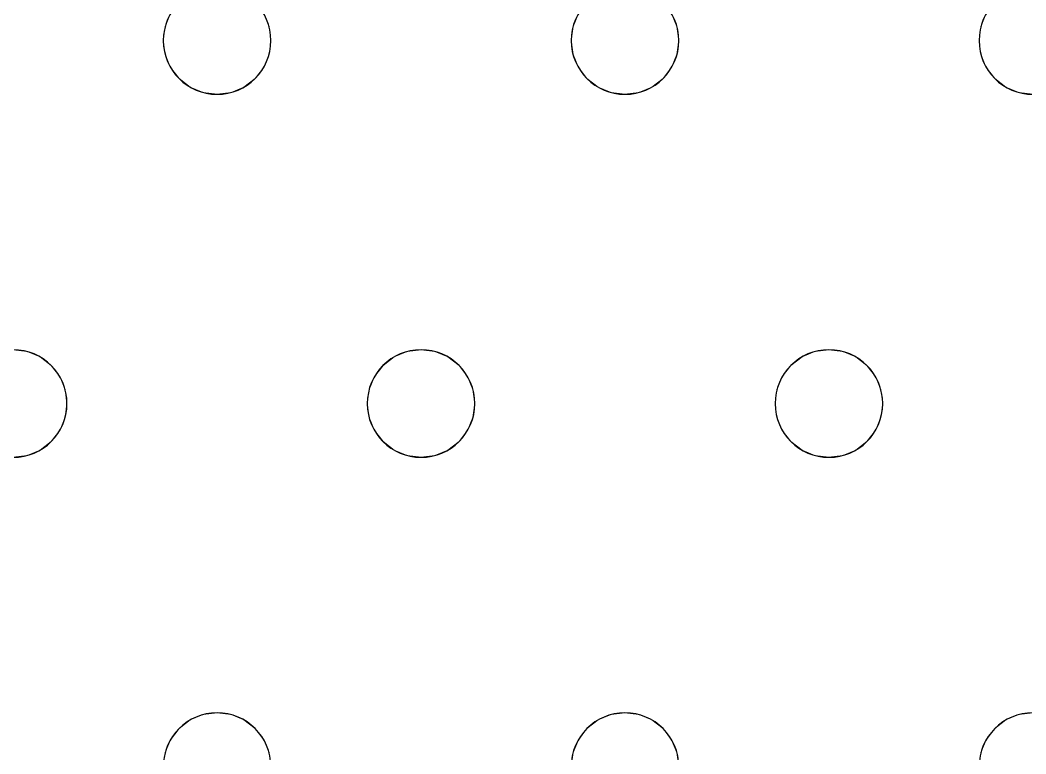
# Model space of a CAD drawing. Header units: millimetres. Extents: x -1 to 1601, y -701 to 1.
# Drawn here: x 987.6 to 1062.4, y -232.1 to -177.5 of the extents above; entities that cross this region are included whole.
import ezdxf

# ---------------------------------------------------------------- set-up
doc = ezdxf.new("R2010")
doc.units = ezdxf.units.MM
doc.layers.add('IQ_200_3D', color=1, linetype='Continuous')
doc.layers.add('IQ_204_2D', color=7, linetype='Continuous')

msp = doc.modelspace()

# ---------------------------------------------------------------- linework, layer by layer
at = {"layer": 'IQ_200_3D', "lineweight": 18}
for points, invisible_edges in [([(122.762, -68.034, 850), (1477.238, -68.034, 850), (1477.238, -397.966, 850), (122.762, -397.966, 850)], 10), ([(122.762, -68.034, 860), (122.762, -397.966, 860), (1477.238, -397.966, 860), (1477.238, -68.034, 860)], 5), ([(1005.748, -177, 888), (1017.451, -156, 888), (1029.153, -177, 888), (1028.754, -177.965, 888)], 11), ([(998.421, -177.965, 888), (975.815, -177.965, 888), (975.415, -177, 888), (998.82, -177, 888)], 5), ([(998.421, -177.965, 890), (998.82, -177, 890), (975.415, -177, 890), (975.815, -177.965, 890)], 10), ([(998.82, -177, 890), (998.421, -177.965, 890), (998.421, -177.965, 888), (998.82, -177, 888)], 10), ([(1006.148, -177.965, 890), (1005.748, -177, 890), (1005.748, -177, 888), (1006.148, -177.965, 888)], 10), ([(1006.148, -177.965, 888), (1005.748, -177, 888), (1028.754, -177.965, 888), (1028.618, -179, 888)], 10), ([(1005.748, -177, 890), (1006.148, -177.965, 890), (1028.754, -177.965, 890), (1029.153, -177, 890)], 10), ([(1029.153, -177, 890), (1028.754, -177.965, 890), (1028.754, -177.965, 888), (1029.153, -177, 888)], 10), ([(1036.481, -177.965, 890), (1036.082, -177, 890), (1036.082, -177, 888), (1036.481, -177.965, 888)], 10), ([(1059.087, -177.965, 888), (1036.481, -177.965, 888), (1036.082, -177, 888), (1059.487, -177, 888)], 5), ([(1059.087, -177.965, 890), (1059.487, -177, 890), (1036.082, -177, 890)], 14), ([(1036.481, -177.965, 890), (1058.951, -179, 890), (1059.087, -177.965, 890), (1036.082, -177, 890)], 5), ([(1059.487, -177, 890), (1059.087, -177.965, 890), (1059.087, -177.965, 888), (1059.487, -177, 888)], 10), ([(998.284, -179, 888), (975.951, -179, 888), (975.815, -177.965, 888), (998.421, -177.965, 888)], 5), ([(998.284, -179, 890), (998.421, -177.965, 890), (975.815, -177.965, 890), (975.951, -179, 890)], 10), ([(998.421, -177.965, 890), (998.284, -179, 890), (998.284, -179, 888), (998.421, -177.965, 888)], 8), ([(1006.284, -179, 890), (1006.148, -177.965, 890), (1006.148, -177.965, 888), (1006.284, -179, 888)], 2), ([(1028.618, -179, 888), (1028.754, -180.035, 888), (1006.284, -179, 888), (1006.148, -177.965, 888)], 10), ([(1028.618, -179, 890), (1028.754, -177.965, 890), (1006.148, -177.965, 890)], 14), ([(1006.284, -179, 890), (1028.754, -180.035, 890), (1028.618, -179, 890), (1006.148, -177.965, 890)], 5), ([(1028.754, -177.965, 890), (1028.618, -179, 890), (1028.618, -179, 888), (1028.754, -177.965, 888)], 8), ([(1036.618, -179, 890), (1036.481, -177.965, 890), (1036.481, -177.965, 888), (1036.618, -179, 888)], 2), ([(1058.951, -179, 888), (1036.618, -179, 888), (1036.481, -177.965, 888), (1059.087, -177.965, 888)], 5), ([(1036.618, -179, 890), (1059.087, -180.035, 890), (1058.951, -179, 890), (1036.481, -177.965, 890)], 5), ([(1059.087, -177.965, 890), (1058.951, -179, 890), (1058.951, -179, 888), (1059.087, -177.965, 888)], 8), ([(975.951, -179, 888), (998.284, -179, 888), (998.421, -180.035, 888), (975.815, -180.035, 888)], 5), ([(975.815, -180.035, 890), (998.82, -181, 890), (998.421, -180.035, 890), (975.951, -179, 890)], 5), ([(998.421, -180.035, 890), (998.284, -179, 890), (975.951, -179, 890)], 14), ([(998.284, -179, 890), (998.421, -180.035, 890), (998.421, -180.035, 888), (998.284, -179, 888)], 2), ([(1006.148, -180.035, 890), (1006.284, -179, 890), (1006.284, -179, 888), (1006.148, -180.035, 888)], 8), ([(1006.148, -180.035, 888), (1006.284, -179, 888), (1028.754, -180.035, 888), (1029.153, -181, 888)], 10), ([(1006.148, -180.035, 890), (1029.153, -181, 890), (1028.754, -180.035, 890), (1006.284, -179, 890)], 5), ([(1028.618, -179, 890), (1028.754, -180.035, 890), (1028.754, -180.035, 888), (1028.618, -179, 888)], 2), ([(1036.481, -180.035, 890), (1036.618, -179, 890), (1036.618, -179, 888), (1036.481, -180.035, 888)], 8), ([(1059.087, -180.035, 888), (1036.481, -180.035, 888), (1036.618, -179, 888), (1058.951, -179, 888)], 5), ([(1036.481, -180.035, 890), (1059.487, -181, 890), (1059.087, -180.035, 890), (1036.618, -179, 890)], 5), ([(1058.951, -179, 890), (1059.087, -180.035, 890), (1059.087, -180.035, 888), (1058.951, -179, 888)], 2), ([(998.82, -181, 888), (975.415, -181, 888), (975.815, -180.035, 888), (998.421, -180.035, 888)], 5), ([(975.815, -180.035, 890), (975.415, -181, 890), (998.82, -181, 890)], 14), ([(998.421, -180.035, 890), (998.82, -181, 890), (998.82, -181, 888), (998.421, -180.035, 888)], 10), ([(1005.748, -181, 890), (1006.148, -180.035, 890), (1006.148, -180.035, 888), (1005.748, -181, 888)], 10), ([(1005.748, -181, 888), (1006.148, -180.035, 888), (1029.153, -181, 888)], 14), ([(1029.153, -181, 890), (1006.148, -180.035, 890), (1005.748, -181, 890)], 13), ([(1028.754, -180.035, 890), (1029.153, -181, 890), (1029.153, -181, 888), (1028.754, -180.035, 888)], 10), ([(1036.082, -181, 890), (1036.481, -180.035, 890), (1036.481, -180.035, 888), (1036.082, -181, 888)], 10), ([(1059.487, -181, 888), (1036.082, -181, 888), (1036.481, -180.035, 888), (1059.087, -180.035, 888)], 5), ([(1036.481, -180.035, 890), (1036.082, -181, 890), (1059.487, -181, 890)], 14), ([(1059.087, -180.035, 890), (1059.487, -181, 890), (1059.487, -181, 888), (1059.087, -180.035, 888)], 10), ([(987.118, -202, 888), (975.415, -181, 888), (998.82, -181, 888), (999.456, -181.828, 888)], 11), ([(987.118, -202, 890), (999.456, -181.828, 890), (998.82, -181, 890), (975.415, -181, 890)], 13), ([(998.82, -181, 890), (999.456, -181.828, 890), (999.456, -181.828, 888), (998.82, -181, 888)], 10), ([(1005.113, -181.828, 890), (1005.748, -181, 890), (1005.748, -181, 888), (1005.113, -181.828, 888)], 10), ([(1017.451, -202, 888), (1005.113, -181.828, 888), (1005.748, -181, 888), (1029.153, -181, 888)], 13), ([(1005.113, -181.828, 890), (1016.416, -202.136, 890), (1017.451, -202, 890), (1005.748, -181, 890)], 5), ([(1017.451, -202, 890), (1029.789, -181.828, 890), (1029.153, -181, 890), (1005.748, -181, 890)], 13), ([(1029.789, -181.828, 888), (1018.486, -202.136, 888), (1017.451, -202, 888), (1029.153, -181, 888)], 5), ([(1029.153, -181, 890), (1029.789, -181.828, 890), (1029.789, -181.828, 888), (1029.153, -181, 888)], 10), ([(1035.446, -181.828, 890), (1036.082, -181, 890), (1036.082, -181, 888), (1035.446, -181.828, 888)], 10), ([(1036.082, -181, 888), (1059.487, -181, 888), (1047.784, -202, 888), (1035.446, -181.828, 888)], 7), ([(1036.082, -181, 890), (1035.446, -181.828, 890), (1047.784, -202, 890)], 14), ([(1047.784, -202, 890), (1060.123, -181.828, 890), (1059.487, -181, 890), (1036.082, -181, 890)], 13), ([(1060.123, -181.828, 888), (1048.82, -202.136, 888), (1047.784, -202, 888), (1059.487, -181, 888)], 5), ([(1059.487, -181, 890), (1060.123, -181.828, 890), (1060.123, -181.828, 888), (1059.487, -181, 888)], 10), ([(988.153, -202.136, 888), (987.118, -202, 888), (999.456, -181.828, 888), (1000.284, -182.464, 888)], 10), ([(988.153, -202.136, 890), (1000.284, -182.464, 890), (999.456, -181.828, 890), (987.118, -202, 890)], 5), ([(1000.284, -182.464, 888), (1001.249, -182.864, 888), (989.118, -202.536, 888), (988.153, -202.136, 888)], 10), ([(989.118, -202.536, 890), (1001.249, -182.864, 890), (1000.284, -182.464, 890), (988.153, -202.136, 890)], 5), ([(999.456, -181.828, 890), (1000.284, -182.464, 890), (1000.284, -182.464, 888), (999.456, -181.828, 888)], 10), ([(1000.284, -182.464, 890), (1001.249, -182.864, 890), (1001.249, -182.864, 888), (1000.284, -182.464, 888)], 10), ([(1003.319, -182.864, 890), (1004.284, -182.464, 890), (1004.284, -182.464, 888), (1003.319, -182.864, 888)], 10), ([(1003.319, -182.864, 888), (1004.284, -182.464, 888), (1015.451, -202.536, 888), (1014.623, -203.172, 888)], 10), ([(1003.319, -182.864, 890), (1015.451, -202.536, 890), (1004.284, -182.464, 890)], 3), ([(1004.284, -182.464, 890), (1005.113, -181.828, 890), (1005.113, -181.828, 888), (1004.284, -182.464, 888)], 10), ([(1004.284, -182.464, 888), (1005.113, -181.828, 888), (1016.416, -202.136, 888), (1015.451, -202.536, 888)], 10), ([(1004.284, -182.464, 890), (1015.451, -202.536, 890), (1016.416, -202.136, 890), (1005.113, -181.828, 890)], 5), ([(1005.113, -181.828, 888), (1017.451, -202, 888), (1016.416, -202.136, 888)], 13), ([(1018.486, -202.136, 890), (1029.789, -181.828, 890), (1017.451, -202, 890)], 3), ([(1030.618, -182.464, 888), (1019.451, -202.536, 888), (1018.486, -202.136, 888), (1029.789, -181.828, 888)], 5), ([(1030.618, -182.464, 890), (1029.789, -181.828, 890), (1018.486, -202.136, 890), (1019.451, -202.536, 890)], 10), ([(1031.582, -182.864, 888), (1019.451, -202.536, 888), (1030.618, -182.464, 888)], 3), ([(1031.582, -182.864, 890), (1030.618, -182.464, 890), (1019.451, -202.536, 890), (1020.279, -203.172, 890)], 10), ([(1029.789, -181.828, 890), (1030.618, -182.464, 890), (1030.618, -182.464, 888), (1029.789, -181.828, 888)], 10), ([(1030.618, -182.464, 890), (1031.582, -182.864, 890), (1031.582, -182.864, 888), (1030.618, -182.464, 888)], 10), ([(1033.653, -182.864, 890), (1034.618, -182.464, 890), (1034.618, -182.464, 888), (1033.653, -182.864, 888)], 10), ([(1045.784, -202.536, 888), (1033.653, -182.864, 888), (1034.618, -182.464, 888), (1046.749, -202.136, 888)], 5), ([(1034.618, -182.464, 890), (1033.653, -182.864, 890), (1045.784, -202.536, 890), (1046.749, -202.136, 890)], 10), ([(1034.618, -182.464, 890), (1035.446, -181.828, 890), (1035.446, -181.828, 888), (1034.618, -182.464, 888)], 10), ([(1046.749, -202.136, 888), (1034.618, -182.464, 888), (1035.446, -181.828, 888), (1047.784, -202, 888)], 5), ([(1035.446, -181.828, 890), (1034.618, -182.464, 890), (1046.749, -202.136, 890), (1047.784, -202, 890)], 10), ([(1060.123, -181.828, 890), (1047.784, -202, 890), (1048.82, -202.136, 890)], 13), ([(1048.82, -202.136, 888), (1060.123, -181.828, 888), (1060.951, -182.464, 888), (1049.784, -202.536, 888)], 5), ([(1060.951, -182.464, 890), (1060.123, -181.828, 890), (1048.82, -202.136, 890), (1049.784, -202.536, 890)], 10), ([(1061.916, -182.864, 888), (1050.613, -203.172, 888), (1049.784, -202.536, 888), (1060.951, -182.464, 888)], 5), ([(1049.784, -202.536, 890), (1050.613, -203.172, 890), (1061.916, -182.864, 890), (1060.951, -182.464, 890)], 10), ([(1060.123, -181.828, 890), (1060.951, -182.464, 890), (1060.951, -182.464, 888), (1060.123, -181.828, 888)], 10), ([(1060.951, -182.464, 890), (1061.916, -182.864, 890), (1061.916, -182.864, 888), (1060.951, -182.464, 888)], 10), ([(1001.249, -182.864, 888), (1002.284, -183, 888), (989.946, -203.172, 888), (989.118, -202.536, 888)], 10), ([(989.946, -203.172, 890), (1001.249, -182.864, 890), (989.118, -202.536, 890)], 3), ([(1002.284, -183, 890), (1001.249, -182.864, 890), (989.946, -203.172, 890), (990.582, -204, 890)], 10), ([(1002.284, -183, 888), (1013.987, -204, 888), (990.582, -204, 888), (989.946, -203.172, 888)], 11), ([(1013.987, -204, 890), (1014.623, -203.172, 890), (1002.284, -183, 890), (990.582, -204, 890)], 14), ([(1002.284, -183, 888), (1001.249, -182.864, 888), (1001.249, -182.864, 890), (1002.284, -183, 890)], 10), ([(1003.319, -182.864, 888), (1002.284, -183, 888), (1002.284, -183, 890), (1003.319, -182.864, 890)], 10), ([(1002.284, -183, 888), (1003.319, -182.864, 888), (1014.623, -203.172, 888), (1013.987, -204, 888)], 10), ([(1014.623, -203.172, 890), (1015.451, -202.536, 890), (1003.319, -182.864, 890), (1002.284, -183, 890)], 10), ([(1031.582, -182.864, 888), (1032.618, -183, 888), (1020.279, -203.172, 888), (1019.451, -202.536, 888)], 10), ([(1032.618, -183, 890), (1031.582, -182.864, 890), (1020.279, -203.172, 890), (1020.915, -204, 890)], 10), ([(1020.915, -204, 888), (1020.279, -203.172, 888), (1032.618, -183, 888), (1044.32, -204, 888)], 14), ([(1044.32, -204, 890), (1044.956, -203.172, 890), (1032.618, -183, 890), (1020.915, -204, 890)], 14), ([(1032.618, -183, 888), (1031.582, -182.864, 888), (1031.582, -182.864, 890), (1032.618, -183, 890)], 10), ([(1033.653, -182.864, 888), (1032.618, -183, 888), (1032.618, -183, 890), (1033.653, -182.864, 890)], 10), ([(1044.956, -203.172, 888), (1032.618, -183, 888), (1033.653, -182.864, 888), (1045.784, -202.536, 888)], 5), ([(1033.653, -182.864, 890), (1032.618, -183, 890), (1044.956, -203.172, 890), (1045.784, -202.536, 890)], 10), ([(1032.618, -183, 888), (1044.956, -203.172, 888), (1044.32, -204, 888)], 13), ([(1062.951, -183, 888), (1051.248, -204, 888), (1050.613, -203.172, 888), (1061.916, -182.864, 888)], 5), ([(1062.951, -183, 890), (1061.916, -182.864, 890), (1050.613, -203.172, 890), (1051.248, -204, 890)], 10), ([(1062.951, -183, 888), (1075.289, -203.172, 888), (1074.653, -204, 888), (1051.248, -204, 888)], 13), ([(1062.951, -183, 890), (1051.248, -204, 890), (1074.653, -204, 890)], 15), ([(1062.951, -183, 888), (1061.916, -182.864, 888), (1061.916, -182.864, 890), (1062.951, -183, 890)], 10), ([(987.118, -202, 888), (988.153, -202.136, 888), (988.153, -202.136, 890), (987.118, -202, 890)], 10), ([(989.118, -202.536, 890), (988.153, -202.136, 890), (988.153, -202.136, 888), (989.118, -202.536, 888)], 10), ([(989.946, -203.172, 890), (989.118, -202.536, 890), (989.118, -202.536, 888), (989.946, -203.172, 888)], 10), ([(1015.451, -202.536, 890), (1014.623, -203.172, 890), (1014.623, -203.172, 888), (1015.451, -202.536, 888)], 10), ([(1016.416, -202.136, 890), (1015.451, -202.536, 890), (1015.451, -202.536, 888), (1016.416, -202.136, 888)], 10), ([(1016.416, -202.136, 888), (1017.451, -202, 888), (1017.451, -202, 890), (1016.416, -202.136, 890)], 10), ([(1017.451, -202, 888), (1018.486, -202.136, 888), (1018.486, -202.136, 890), (1017.451, -202, 890)], 10), ([(1019.451, -202.536, 890), (1018.486, -202.136, 890), (1018.486, -202.136, 888), (1019.451, -202.536, 888)], 10), ([(1020.279, -203.172, 890), (1019.451, -202.536, 890), (1019.451, -202.536, 888), (1020.279, -203.172, 888)], 10), ([(1045.784, -202.536, 890), (1044.956, -203.172, 890), (1044.956, -203.172, 888), (1045.784, -202.536, 888)], 10), ([(1046.749, -202.136, 890), (1045.784, -202.536, 890), (1045.784, -202.536, 888), (1046.749, -202.136, 888)], 10), ([(1046.749, -202.136, 888), (1047.784, -202, 888), (1047.784, -202, 890), (1046.749, -202.136, 890)], 10), ([(1047.784, -202, 888), (1048.82, -202.136, 888), (1048.82, -202.136, 890), (1047.784, -202, 890)], 10), ([(1049.784, -202.536, 890), (1048.82, -202.136, 890), (1048.82, -202.136, 888), (1049.784, -202.536, 888)], 10), ([(1050.613, -203.172, 890), (1049.784, -202.536, 890), (1049.784, -202.536, 888), (1050.613, -203.172, 888)], 10), ([(990.582, -204, 890), (989.946, -203.172, 890), (989.946, -203.172, 888), (990.582, -204, 888)], 10), ([(1014.623, -203.172, 890), (1013.987, -204, 890), (1013.987, -204, 888), (1014.623, -203.172, 888)], 10), ([(1020.915, -204, 890), (1020.279, -203.172, 890), (1020.279, -203.172, 888), (1020.915, -204, 888)], 10), ([(1044.956, -203.172, 890), (1044.32, -204, 890), (1044.32, -204, 888), (1044.956, -203.172, 888)], 10), ([(1051.248, -204, 890), (1050.613, -203.172, 890), (1050.613, -203.172, 888), (1051.248, -204, 888)], 10), ([(990.981, -204.965, 890), (990.582, -204, 890), (990.582, -204, 888), (990.981, -204.965, 888)], 10), ([(1013.587, -204.965, 888), (990.981, -204.965, 888), (990.582, -204, 888), (1013.987, -204, 888)], 5), ([(990.582, -204, 890), (1013.587, -204.965, 890), (1013.987, -204, 890)], 13), ([(990.981, -204.965, 890), (1013.451, -206, 890), (1013.587, -204.965, 890), (990.582, -204, 890)], 5), ([(1013.987, -204, 890), (1013.587, -204.965, 890), (1013.587, -204.965, 888), (1013.987, -204, 888)], 10), ([(1021.315, -204.965, 890), (1020.915, -204, 890), (1020.915, -204, 888), (1021.315, -204.965, 888)], 10), ([(1043.921, -204.965, 888), (1021.315, -204.965, 888), (1020.915, -204, 888), (1044.32, -204, 888)], 5), ([(1043.921, -204.965, 890), (1044.32, -204, 890), (1020.915, -204, 890), (1021.315, -204.965, 890)], 10), ([(1044.32, -204, 890), (1043.921, -204.965, 890), (1043.921, -204.965, 888), (1044.32, -204, 888)], 10), ([(1051.648, -204.965, 890), (1051.248, -204, 890), (1051.248, -204, 888), (1051.648, -204.965, 888)], 10), ([(1074.254, -204.965, 888), (1051.648, -204.965, 888), (1051.248, -204, 888), (1074.653, -204, 888)], 5), ([(1074.254, -204.965, 890), (1074.653, -204, 890), (1051.248, -204, 890), (1051.648, -204.965, 890)], 10), ([(991.118, -206, 890), (990.981, -204.965, 890), (990.981, -204.965, 888), (991.118, -206, 888)], 2), ([(991.118, -206, 888), (990.981, -204.965, 888), (1013.451, -206, 888), (1013.587, -207.035, 888)], 10), ([(990.981, -204.965, 888), (1013.587, -204.965, 888), (1013.451, -206, 888)], 13), ([(991.118, -206, 890), (1013.587, -207.035, 890), (1013.451, -206, 890), (990.981, -204.965, 890)], 5), ([(1013.587, -204.965, 890), (1013.451, -206, 890), (1013.451, -206, 888), (1013.587, -204.965, 888)], 8), ([(1021.451, -206, 890), (1021.315, -204.965, 890), (1021.315, -204.965, 888), (1021.451, -206, 888)], 2), ([(1043.784, -206, 888), (1021.451, -206, 888), (1021.315, -204.965, 888), (1043.921, -204.965, 888)], 5), ([(1043.784, -206, 890), (1043.921, -204.965, 890), (1021.315, -204.965, 890), (1021.451, -206, 890)], 10), ([(1043.921, -204.965, 890), (1043.784, -206, 890), (1043.784, -206, 888), (1043.921, -204.965, 888)], 8), ([(1051.784, -206, 890), (1051.648, -204.965, 890), (1051.648, -204.965, 888), (1051.784, -206, 888)], 2), ([(1074.118, -206, 888), (1051.784, -206, 888), (1051.648, -204.965, 888), (1074.254, -204.965, 888)], 5), ([(1074.118, -206, 890), (1074.254, -204.965, 890), (1051.648, -204.965, 890), (1051.784, -206, 890)], 10), ([(990.981, -207.035, 890), (991.118, -206, 890), (991.118, -206, 888), (990.981, -207.035, 888)], 8), ([(990.981, -207.035, 888), (991.118, -206, 888), (1013.587, -207.035, 888), (1013.987, -208, 888)], 10), ([(990.981, -207.035, 890), (1013.587, -207.035, 890), (991.118, -206, 890)], 3), ([(1013.451, -206, 890), (1013.587, -207.035, 890), (1013.587, -207.035, 888), (1013.451, -206, 888)], 2), ([(1021.315, -207.035, 890), (1021.451, -206, 890), (1021.451, -206, 888), (1021.315, -207.035, 888)], 8), ([(1043.921, -207.035, 888), (1021.315, -207.035, 888), (1021.451, -206, 888), (1043.784, -206, 888)], 5), ([(1021.451, -206, 890), (1021.315, -207.035, 890), (1043.921, -207.035, 890), (1043.784, -206, 890)], 10), ([(1043.784, -206, 890), (1043.921, -207.035, 890), (1043.921, -207.035, 888), (1043.784, -206, 888)], 2), ([(1051.648, -207.035, 890), (1051.784, -206, 890), (1051.784, -206, 888), (1051.648, -207.035, 888)], 8), ([(1074.254, -207.035, 888), (1074.653, -208, 888), (1051.648, -207.035, 888), (1051.784, -206, 888)], 10), ([(1051.648, -207.035, 890), (1074.653, -208, 890), (1074.254, -207.035, 890), (1051.784, -206, 890)], 5), ([(1051.784, -206, 888), (1074.118, -206, 888), (1074.254, -207.035, 888)], 13), ([(1074.118, -206, 890), (1051.784, -206, 890), (1074.254, -207.035, 890)], 3), ([(990.582, -208, 890), (990.981, -207.035, 890), (990.981, -207.035, 888), (990.582, -208, 888)], 10), ([(990.582, -208, 888), (990.981, -207.035, 888), (1013.987, -208, 888), (1002.284, -229, 888)], 14), ([(1013.987, -208, 890), (1013.587, -207.035, 890), (990.981, -207.035, 890), (990.582, -208, 890)], 10), ([(1013.587, -207.035, 890), (1013.987, -208, 890), (1013.987, -208, 888), (1013.587, -207.035, 888)], 10), ([(1020.915, -208, 890), (1021.315, -207.035, 890), (1021.315, -207.035, 888), (1020.915, -208, 888)], 10), ([(1021.315, -207.035, 888), (1043.921, -207.035, 888), (1044.32, -208, 888), (1020.915, -208, 888)], 5), ([(1044.32, -208, 890), (1043.921, -207.035, 890), (1021.315, -207.035, 890), (1020.915, -208, 890)], 10), ([(1043.921, -207.035, 890), (1044.32, -208, 890), (1044.32, -208, 888), (1043.921, -207.035, 888)], 10), ([(1051.248, -208, 890), (1051.648, -207.035, 890), (1051.648, -207.035, 888), (1051.248, -208, 888)], 10), ([(1051.248, -208, 888), (1051.648, -207.035, 888), (1074.653, -208, 888), (1062.951, -229, 888)], 14), ([(1074.653, -208, 890), (1051.648, -207.035, 890), (1051.248, -208, 890), (1062.951, -229, 890)], 13), ([(989.946, -208.828, 890), (990.582, -208, 890), (990.582, -208, 888), (989.946, -208.828, 888)], 10), ([(989.946, -208.828, 888), (990.582, -208, 888), (1002.284, -229, 888), (1001.249, -229.136, 888)], 10), ([(1002.284, -229, 890), (990.582, -208, 890), (989.946, -208.828, 890), (1001.249, -229.136, 890)], 5), ([(1002.284, -229, 890), (1014.623, -208.828, 890), (1013.987, -208, 890), (990.582, -208, 890)], 13), ([(1014.623, -208.828, 888), (1003.319, -229.136, 888), (1002.284, -229, 888), (1013.987, -208, 888)], 5), ([(1013.987, -208, 890), (1014.623, -208.828, 890), (1014.623, -208.828, 888), (1013.987, -208, 888)], 10), ([(1020.279, -208.828, 890), (1020.915, -208, 890), (1020.915, -208, 888), (1020.279, -208.828, 888)], 10), ([(1032.618, -229, 888), (1020.279, -208.828, 888), (1020.915, -208, 888)], 13), ([(1020.279, -208.828, 890), (1032.618, -229, 890), (1020.915, -208, 890)], 3), ([(1044.32, -208, 888), (1044.956, -208.828, 888), (1032.618, -229, 888), (1020.915, -208, 888)], 14), ([(1032.618, -229, 890), (1044.956, -208.828, 890), (1044.32, -208, 890), (1020.915, -208, 890)], 13), ([(1044.32, -208, 890), (1044.956, -208.828, 890), (1044.956, -208.828, 888), (1044.32, -208, 888)], 10), ([(1050.613, -208.828, 890), (1051.248, -208, 890), (1051.248, -208, 888), (1050.613, -208.828, 888)], 10), ([(1050.613, -208.828, 888), (1051.248, -208, 888), (1062.951, -229, 888), (1061.916, -229.136, 888)], 10), ([(1062.951, -229, 890), (1051.248, -208, 890), (1050.613, -208.828, 890), (1061.916, -229.136, 890)], 5), ([(989.118, -209.464, 890), (989.946, -208.828, 890), (989.946, -208.828, 888), (989.118, -209.464, 888)], 10), ([(989.118, -209.464, 888), (989.946, -208.828, 888), (1001.249, -229.136, 888), (1000.284, -229.536, 888)], 10), ([(1001.249, -229.136, 890), (989.946, -208.828, 890), (989.118, -209.464, 890), (1000.284, -229.536, 890)], 5), ([(1014.623, -208.828, 890), (1002.284, -229, 890), (1003.319, -229.136, 890)], 13), ([(1015.451, -209.464, 888), (1004.284, -229.536, 888), (1003.319, -229.136, 888), (1014.623, -208.828, 888)], 5), ([(1015.451, -209.464, 890), (1014.623, -208.828, 890), (1003.319, -229.136, 890), (1004.284, -229.536, 890)], 10), ([(1014.623, -208.828, 890), (1015.451, -209.464, 890), (1015.451, -209.464, 888), (1014.623, -208.828, 888)], 10), ([(1019.451, -209.464, 890), (1020.279, -208.828, 890), (1020.279, -208.828, 888), (1019.451, -209.464, 888)], 10), ([(1031.582, -229.136, 888), (1019.451, -209.464, 888), (1020.279, -208.828, 888), (1032.618, -229, 888)], 5), ([(1020.279, -208.828, 890), (1019.451, -209.464, 890), (1031.582, -229.136, 890), (1032.618, -229, 890)], 10), ([(1033.653, -229.136, 888), (1032.618, -229, 888), (1044.956, -208.828, 888)], 14), ([(1044.956, -208.828, 890), (1032.618, -229, 890), (1033.653, -229.136, 890)], 13), ([(1033.653, -229.136, 888), (1044.956, -208.828, 888), (1045.784, -209.464, 888), (1034.618, -229.536, 888)], 5), ([(1045.784, -209.464, 890), (1044.956, -208.828, 890), (1033.653, -229.136, 890), (1034.618, -229.536, 890)], 10), ([(1044.956, -208.828, 890), (1045.784, -209.464, 890), (1045.784, -209.464, 888), (1044.956, -208.828, 888)], 10), ([(1049.784, -209.464, 890), (1050.613, -208.828, 890), (1050.613, -208.828, 888), (1049.784, -209.464, 888)], 10), ([(1049.784, -209.464, 888), (1050.613, -208.828, 888), (1061.916, -229.136, 888), (1060.951, -229.536, 888)], 10), ([(1061.916, -229.136, 890), (1050.613, -208.828, 890), (1049.784, -209.464, 890), (1060.951, -229.536, 890)], 5), ([(975.415, -231, 890), (998.82, -231, 890), (987.118, -210, 890), (974.779, -230.172, 890)], 7), ([(998.82, -231, 888), (975.815, -231.965, 888), (975.415, -231, 888), (987.118, -210, 888)], 13), ([(988.153, -209.864, 888), (987.118, -210, 888), (987.118, -210, 890), (988.153, -209.864, 890)], 10), ([(987.118, -210, 888), (988.153, -209.864, 888), (999.456, -230.172, 888), (998.82, -231, 888)], 10), ([(999.456, -230.172, 890), (988.153, -209.864, 890), (987.118, -210, 890), (998.82, -231, 890)], 5), ([(988.153, -209.864, 890), (989.118, -209.464, 890), (989.118, -209.464, 888), (988.153, -209.864, 888)], 10), ([(988.153, -209.864, 888), (989.118, -209.464, 888), (1000.284, -229.536, 888), (999.456, -230.172, 888)], 10), ([(988.153, -209.864, 890), (999.456, -230.172, 890), (1000.284, -229.536, 890), (989.118, -209.464, 890)], 5), ([(1016.416, -209.864, 888), (1005.113, -230.172, 888), (1004.284, -229.536, 888), (1015.451, -209.464, 888)], 5), ([(1004.284, -229.536, 890), (1016.416, -209.864, 890), (1015.451, -209.464, 890)], 13), ([(1005.113, -230.172, 890), (1017.451, -210, 890), (1016.416, -209.864, 890), (1004.284, -229.536, 890)], 5), ([(1017.451, -210, 888), (1005.748, -231, 888), (1005.113, -230.172, 888), (1016.416, -209.864, 888)], 5), ([(1005.113, -230.172, 890), (1005.748, -231, 890), (1017.451, -210, 890)], 14), ([(1029.153, -231, 888), (1006.148, -231.965, 888), (1005.748, -231, 888), (1017.451, -210, 888)], 13), ([(1017.451, -210, 890), (1005.748, -231, 890), (1029.153, -231, 890), (1029.789, -230.172, 890)], 11), ([(1015.451, -209.464, 890), (1016.416, -209.864, 890), (1016.416, -209.864, 888), (1015.451, -209.464, 888)], 10), ([(1017.451, -210, 888), (1016.416, -209.864, 888), (1016.416, -209.864, 890), (1017.451, -210, 890)], 10), ([(1018.486, -209.864, 888), (1017.451, -210, 888), (1017.451, -210, 890), (1018.486, -209.864, 890)], 10), ([(1017.451, -210, 888), (1018.486, -209.864, 888), (1029.789, -230.172, 888), (1029.153, -231, 888)], 10), ([(1029.789, -230.172, 890), (1030.618, -229.536, 890), (1018.486, -209.864, 890), (1017.451, -210, 890)], 10), ([(1018.486, -209.864, 890), (1019.451, -209.464, 890), (1019.451, -209.464, 888), (1018.486, -209.864, 888)], 10), ([(1030.618, -229.536, 888), (1018.486, -209.864, 888), (1019.451, -209.464, 888), (1031.582, -229.136, 888)], 5), ([(1030.618, -229.536, 890), (1031.582, -229.136, 890), (1019.451, -209.464, 890), (1018.486, -209.864, 890)], 10), ([(1029.789, -230.172, 888), (1018.486, -209.864, 888), (1030.618, -229.536, 888)], 3), ([(1034.618, -229.536, 888), (1045.784, -209.464, 888), (1046.749, -209.864, 888)], 13), ([(1046.749, -209.864, 890), (1045.784, -209.464, 890), (1034.618, -229.536, 890), (1035.446, -230.172, 890)], 10), ([(1035.446, -230.172, 888), (1034.618, -229.536, 888), (1046.749, -209.864, 888), (1047.784, -210, 888)], 10), ([(1047.784, -210, 890), (1046.749, -209.864, 890), (1035.446, -230.172, 890), (1036.082, -231, 890)], 10), ([(1036.082, -231, 888), (1035.446, -230.172, 888), (1047.784, -210, 888), (1059.487, -231, 888)], 14), ([(1059.487, -231, 890), (1060.123, -230.172, 890), (1047.784, -210, 890), (1036.082, -231, 890)], 14), ([(1045.784, -209.464, 890), (1046.749, -209.864, 890), (1046.749, -209.864, 888), (1045.784, -209.464, 888)], 10), ([(1047.784, -210, 888), (1046.749, -209.864, 888), (1046.749, -209.864, 890), (1047.784, -210, 890)], 10), ([(1048.82, -209.864, 888), (1047.784, -210, 888), (1047.784, -210, 890), (1048.82, -209.864, 890)], 10), ([(1047.784, -210, 888), (1048.82, -209.864, 888), (1060.123, -230.172, 888), (1059.487, -231, 888)], 10), ([(1060.123, -230.172, 890), (1060.951, -229.536, 890), (1048.82, -209.864, 890), (1047.784, -210, 890)], 10), ([(1048.82, -209.864, 890), (1049.784, -209.464, 890), (1049.784, -209.464, 888), (1048.82, -209.864, 888)], 10), ([(1048.82, -209.864, 888), (1049.784, -209.464, 888), (1060.951, -229.536, 888), (1060.123, -230.172, 888)], 10), ([(1060.951, -229.536, 890), (1049.784, -209.464, 890), (1048.82, -209.864, 890)], 13), ([(1000.284, -229.536, 890), (999.456, -230.172, 890), (999.456, -230.172, 888), (1000.284, -229.536, 888)], 10), ([(1001.249, -229.136, 890), (1000.284, -229.536, 890), (1000.284, -229.536, 888), (1001.249, -229.136, 888)], 10), ([(1001.249, -229.136, 888), (1002.284, -229, 888), (1002.284, -229, 890), (1001.249, -229.136, 890)], 10), ([(1002.284, -229, 888), (1003.319, -229.136, 888), (1003.319, -229.136, 890), (1002.284, -229, 890)], 10), ([(1004.284, -229.536, 890), (1003.319, -229.136, 890), (1003.319, -229.136, 888), (1004.284, -229.536, 888)], 10), ([(1005.113, -230.172, 890), (1004.284, -229.536, 890), (1004.284, -229.536, 888), (1005.113, -230.172, 888)], 10), ([(1030.618, -229.536, 890), (1029.789, -230.172, 890), (1029.789, -230.172, 888), (1030.618, -229.536, 888)], 10), ([(1031.582, -229.136, 890), (1030.618, -229.536, 890), (1030.618, -229.536, 888), (1031.582, -229.136, 888)], 10), ([(1031.582, -229.136, 888), (1032.618, -229, 888), (1032.618, -229, 890), (1031.582, -229.136, 890)], 10), ([(1032.618, -229, 888), (1033.653, -229.136, 888), (1033.653, -229.136, 890), (1032.618, -229, 890)], 10), ([(1034.618, -229.536, 890), (1033.653, -229.136, 890), (1033.653, -229.136, 888), (1034.618, -229.536, 888)], 10), ([(1035.446, -230.172, 890), (1034.618, -229.536, 890), (1034.618, -229.536, 888), (1035.446, -230.172, 888)], 10), ([(1060.951, -229.536, 890), (1060.123, -230.172, 890), (1060.123, -230.172, 888), (1060.951, -229.536, 888)], 10), ([(1061.916, -229.136, 890), (1060.951, -229.536, 890), (1060.951, -229.536, 888), (1061.916, -229.136, 888)], 10), ([(1061.916, -229.136, 888), (1062.951, -229, 888), (1062.951, -229, 890), (1061.916, -229.136, 890)], 10), ([(999.456, -230.172, 890), (998.82, -231, 890), (998.82, -231, 888), (999.456, -230.172, 888)], 10), ([(1005.748, -231, 890), (1005.113, -230.172, 890), (1005.113, -230.172, 888), (1005.748, -231, 888)], 10), ([(1029.789, -230.172, 890), (1029.153, -231, 890), (1029.153, -231, 888), (1029.789, -230.172, 888)], 10), ([(1036.082, -231, 890), (1035.446, -230.172, 890), (1035.446, -230.172, 888), (1036.082, -231, 888)], 10), ([(1060.123, -230.172, 890), (1059.487, -231, 890), (1059.487, -231, 888), (1060.123, -230.172, 888)], 10), ([(975.815, -231.965, 890), (998.421, -231.965, 890), (998.82, -231, 890), (975.415, -231, 890)], 5), ([(998.421, -231.965, 888), (975.951, -233, 888), (975.815, -231.965, 888), (998.82, -231, 888)], 5), ([(998.82, -231, 890), (998.421, -231.965, 890), (998.421, -231.965, 888), (998.82, -231, 888)], 10), ([(1006.148, -231.965, 890), (1005.748, -231, 890), (1005.748, -231, 888), (1006.148, -231.965, 888)], 10), ([(1006.148, -231.965, 890), (1028.754, -231.965, 890), (1029.153, -231, 890), (1005.748, -231, 890)], 5), ([(1029.153, -231, 888), (1028.754, -231.965, 888), (1006.148, -231.965, 888)], 14), ([(1029.153, -231, 890), (1028.754, -231.965, 890), (1028.754, -231.965, 888), (1029.153, -231, 888)], 10), ([(1036.481, -231.965, 890), (1036.082, -231, 890), (1036.082, -231, 888), (1036.481, -231.965, 888)], 10), ([(1036.481, -231.965, 888), (1036.082, -231, 888), (1059.487, -231, 888), (1059.087, -231.965, 888)], 10), ([(1036.481, -231.965, 890), (1059.087, -231.965, 890), (1059.487, -231, 890), (1036.082, -231, 890)], 5), ([(1059.487, -231, 890), (1059.087, -231.965, 890), (1059.087, -231.965, 888), (1059.487, -231, 888)], 10), ([(975.951, -233, 890), (998.284, -233, 890), (998.421, -231.965, 890), (975.815, -231.965, 890)], 5), ([(998.284, -233, 888), (975.951, -233, 888), (998.421, -231.965, 888)], 3), ([(998.421, -231.965, 890), (998.284, -233, 890), (998.284, -233, 888), (998.421, -231.965, 888)], 8), ([(1006.284, -233, 890), (1006.148, -231.965, 890), (1006.148, -231.965, 888), (1006.284, -233, 888)], 2), ([(1028.754, -231.965, 888), (1028.618, -233, 888), (1006.284, -233, 888), (1006.148, -231.965, 888)], 10), ([(1006.284, -233, 890), (1028.618, -233, 890), (1028.754, -231.965, 890), (1006.148, -231.965, 890)], 5), ([(1028.754, -231.965, 890), (1028.618, -233, 890), (1028.618, -233, 888), (1028.754, -231.965, 888)], 8), ([(1036.618, -233, 890), (1036.481, -231.965, 890), (1036.481, -231.965, 888), (1036.618, -233, 888)], 2), ([(1036.618, -233, 888), (1036.481, -231.965, 888), (1059.087, -231.965, 888), (1058.951, -233, 888)], 10), ([(1036.618, -233, 890), (1058.951, -233, 890), (1059.087, -231.965, 890), (1036.481, -231.965, 890)], 5), ([(1059.087, -231.965, 890), (1058.951, -233, 890), (1058.951, -233, 888), (1059.087, -231.965, 888)], 8)]:
    msp.add_3dface(points, dxfattribs=dict(at, invisible_edges=invisible_edges))
at = {"layer": 'IQ_204_2D'}
for centre, start, end in [((1002.284, -179), 360, 180), ((1032.618, -179), 0, 180), ((1062.951, -179), 360, 180), ((1002.284, -179), 180, 360), ((1032.618, -179), 180, 360), ((1062.951, -179), 180, 360), ((987.118, -206), 0, 180), ((1017.451, -206), 360, 180), ((1047.784, -206), 0, 180), ((987.118, -206), 180, 0), ((1017.451, -206), 180, 360), ((1047.784, -206), 180, 360), ((1002.284, -233), 360, 180), ((1032.618, -233), 0, 180), ((1062.951, -233), 0, 180)]:
    msp.add_arc(centre, 4, start, end, dxfattribs=at)

# ---------------------------------------------------------------- meshes
at = {"layer": 'IQ_200_3D', "lineweight": 18}
mesh = msp.add_polyface(dxfattribs=at)
corners = [(1600, 0, 850), (1600, -700, 850), (0, -700, 850), (0, 0, 850), (1210.5, -594, 850), (1211.556, -602.023, 850), (1214.653, -609.5, 850), (1219.58, -615.92, 850), (1226, -620.847, 850), (1233.477, -623.944, 850), (1241.5, -625, 850), (1459.5, -625, 850), (1467.523, -623.944, 850), (1475, -620.847, 850), (1481.42, -615.92, 850), (1486.347, -609.5, 850), (1489.444, -602.023, 850), (1490.5, -594, 850), (1490.5, -476, 850), (1489.444, -467.977, 850), (1486.347, -460.5, 850), (1481.42, -454.08, 850), (1475, -449.153, 850), (1467.523, -446.056, 850), (1459.5, -445, 850), (1241.5, -445, 850), (1233.477, -446.056, 850), (1226, -449.153, 850), (1219.58, -454.08, 850), (1214.653, -460.5, 850), (1211.556, -467.977, 850), (1210.5, -476, 850), (1477.5, -68.034, 850), (122.5, -68.034, 850), (110.412, -69.625, 850), (99.148, -74.291, 850), (89.475, -81.713, 850), (82.053, -91.386, 850), (77.388, -102.65, 850), (75.796, -114.738, 850), (75.796, -351.262, 850), (77.388, -363.35, 850), (82.053, -374.614, 850), (89.475, -384.287, 850), (99.148, -391.709, 850), (110.412, -396.375, 850), (122.5, -397.966, 850), (1477.5, -397.966, 850), (1489.588, -396.375, 850), (1500.852, -391.709, 850), (1510.525, -384.287, 850), (1517.947, -374.614, 850), (1522.612, -363.35, 850), (1524.204, -351.262, 850), (1524.204, -114.738, 850), (1522.612, -102.65, 850), (1517.947, -91.386, 850), (1510.525, -81.713, 850), (1500.852, -74.291, 850), (1489.588, -69.625, 850)]
mesh.append_faces([[corners[k] for k in face] for face in [(37, 3, 36), (35, 3, 34), (4, 46, 31), (31, 46, 30), (55, 0, 54), (16, 1, 15), (14, 1, 13), (21, 49, 20), (11, 1, 10)]], dxfattribs={"vtx0": -1, "vtx1": -1})
mesh.append_faces([[corners[k] for k in face] for face in [(3, 37, 38), (3, 38, 39), (3, 39, 40, 2), (2, 40, 41), (46, 4, 5), (2, 6, 7), (46, 29, 30), (46, 28, 29), (26, 46, 47, 25), (46, 26, 27), (0, 59, 32, 3), (20, 49, 50, 19), (47, 24, 25), (0, 55, 56), (1, 52, 53), (19, 50, 51, 18), (1, 16, 17)]], dxfattribs={"vtx0": -1, "vtx2": -1})
mesh.append_faces([[corners[k] for k in face] for face in [(2, 45, 46, 5), (1, 17, 18, 51)]], dxfattribs={"vtx0": -1, "vtx2": -1, "vtx3": -1})
mesh.append_faces([[corners[k] for k in face] for face in [(41, 42, 2), (35, 36, 3), (33, 34, 3, 32), (43, 44, 2), (44, 45, 2), (42, 43, 2), (5, 6, 2), (27, 28, 46), (7, 8, 2), (8, 9, 2), (58, 59, 0), (56, 57, 0), (57, 58, 0), (51, 52, 1), (23, 24, 47), (11, 12, 1), (12, 13, 1), (14, 15, 1)]], dxfattribs={"vtx1": -1, "vtx2": -1})
mesh.append_faces([[corners[k] for k in face] for face in [(1, 2, 9, 10), (47, 48, 22, 23), (48, 49, 21, 22), (53, 54, 0, 1)]], dxfattribs={"vtx1": -1, "vtx3": -1})
mesh = msp.add_polyface(dxfattribs=at)
corners = [(1600, -700, 900), (1600, -23, 900), (0, -23, 900), (0, -700, 900), (90, -35.113, 900), (1510, -35.113, 900), (1529.382, -37.665, 900), (1547.443, -45.146, 900), (1562.953, -57.047, 900), (1574.854, -72.557, 900), (1582.335, -90.618, 900), (1584.887, -110, 900), (1584.887, -610, 900), (1582.335, -629.382, 900), (1574.854, -647.443, 900), (1562.953, -662.953, 900), (1547.443, -674.854, 900), (1529.382, -682.335, 900), (1510, -684.887, 900), (90, -684.887, 900), (70.618, -682.335, 900), (52.557, -674.854, 900), (37.047, -662.953, 900), (25.146, -647.443, 900), (17.665, -629.382, 900), (15.113, -610, 900), (15.113, -110, 900), (17.665, -90.618, 900), (25.146, -72.557, 900), (37.047, -57.047, 900), (52.557, -45.146, 900), (70.618, -37.665, 900)]
mesh.append_faces([[corners[k] for k in face] for face in [(9, 1, 8), (14, 0, 13), (31, 2, 30), (28, 2, 27), (21, 3, 20), (23, 3, 22)]], dxfattribs={"vtx0": -1, "vtx1": -1})
mesh.append_faces([[corners[k] for k in face] for face in [(1, 9, 10), (1, 11, 12, 0), (0, 14, 15), (0, 18, 19), (2, 28, 29), (3, 23, 24)]], dxfattribs={"vtx0": -1, "vtx2": -1})
mesh.append_faces([[corners[k] for k in face] for face in [(10, 11, 1), (5, 6, 1), (7, 8, 1), (6, 7, 1), (12, 13, 0), (15, 16, 0), (17, 18, 0), (16, 17, 0), (31, 4, 2), (29, 30, 2), (26, 27, 2), (21, 22, 3), (24, 25, 3)]], dxfattribs={"vtx1": -1, "vtx2": -1})
mesh.append_faces([[corners[k] for k in face] for face in [(4, 5, 1, 2), (25, 26, 2, 3), (19, 20, 3, 0)]], dxfattribs={"vtx1": -1, "vtx3": -1})
mesh = msp.add_polyface(dxfattribs=at)
corners = [(1510, -48.392, 890), (90, -48.392, 890), (66.424, -53.082, 890), (46.437, -66.437, 890), (33.082, -86.424, 890), (28.392, -110, 890), (28.392, -610, 890), (33.082, -633.576, 890), (46.437, -653.563, 890), (66.424, -666.918, 890), (90, -671.608, 890), (1510, -671.608, 890), (1533.576, -666.918, 890), (1553.563, -653.563, 890), (1566.918, -633.576, 890), (1571.608, -610, 890), (1571.608, -110, 890), (1566.918, -86.424, 890), (1553.563, -66.437, 890), (1533.576, -53.082, 890), (122.5, -418.034, 890), (1477.5, -418.034, 890), (1489.656, -419.634, 890), (1500.983, -424.326, 890), (1510.71, -431.79, 890), (1518.174, -441.517, 890), (1522.866, -452.844, 890), (1524.466, -465, 890), (1524.466, -605, 890), (1522.866, -617.156, 890), (1518.174, -628.483, 890), (1510.71, -638.21, 890), (1500.983, -645.674, 890), (1489.656, -650.366, 890), (1477.5, -651.966, 890), (122.5, -651.966, 890), (110.344, -650.366, 890), (99.017, -645.674, 890), (89.29, -638.21, 890), (81.826, -628.483, 890), (77.134, -617.156, 890), (75.534, -605, 890), (75.534, -465, 890), (77.134, -452.844, 890), (81.826, -441.517, 890), (89.29, -431.79, 890), (99.017, -424.326, 890), (110.344, -419.634, 890), (122.5, -68.034, 890), (1477.5, -68.034, 890), (1489.588, -69.625, 890), (1500.852, -74.291, 890), (1510.525, -81.713, 890), (1517.947, -91.386, 890), (1522.612, -102.65, 890), (1524.204, -114.738, 890), (1524.204, -351.262, 890), (1522.612, -363.35, 890), (1517.947, -374.614, 890), (1510.525, -384.287, 890), (1500.852, -391.709, 890), (1489.588, -396.375, 890), (1477.5, -397.966, 890), (122.5, -397.966, 890), (110.412, -396.375, 890), (99.148, -391.709, 890), (89.475, -384.287, 890), (82.053, -374.614, 890), (77.388, -363.35, 890), (75.796, -351.262, 890), (75.796, -114.738, 890), (77.388, -102.65, 890), (82.053, -91.386, 890), (89.475, -81.713, 890), (99.148, -74.291, 890), (110.412, -69.625, 890)]
mesh.append_faces([[corners[k] for k in face] for face in [(65, 47, 64), (75, 1, 74), (71, 5, 70), (73, 2, 72)]], dxfattribs={"vtx0": -1, "vtx1": -1})
mesh.append_faces([[corners[k] for k in face] for face in [(15, 28, 29, 14), (11, 32, 33), (16, 55, 56, 15), (54, 17, 18, 53), (53, 18, 19, 52), (52, 19, 0, 51), (0, 50, 51), (10, 37, 38, 9), (64, 47, 20, 63), (8, 39, 40, 7), (39, 8, 9, 38), (69, 42, 43), (1, 75, 48, 0), (3, 71, 72, 2)]], dxfattribs={"vtx0": -1, "vtx2": -1})
mesh.append_faces([[corners[k] for k in face] for face in [(6, 41, 42, 69)]], dxfattribs={"vtx0": -1, "vtx2": -1, "vtx3": -1})
mesh.append_faces([[corners[k] for k in face] for face in [(11, 33, 34, 35), (71, 3, 4, 5)]], dxfattribs={"vtx0": -1, "vtx3": -1})
mesh.append_faces([[corners[k] for k in face] for face in [(49, 50, 0, 48), (36, 37, 10)]], dxfattribs={"vtx1": -1, "vtx2": -1})
mesh.append_faces([[corners[k] for k in face] for face in [(27, 28, 15, 56)]], dxfattribs={"vtx1": -1, "vtx2": -1, "vtx3": -1})
mesh.append_faces([[corners[k] for k in face] for face in [(13, 14, 29, 30), (12, 13, 30, 31), (26, 27, 56, 57), (31, 32, 11, 12), (24, 25, 58, 59), (21, 22, 61, 62), (22, 23, 60, 61), (23, 24, 59, 60), (25, 26, 57, 58), (54, 55, 16, 17), (20, 21, 62, 63), (35, 36, 10, 11), (45, 46, 66, 67), (46, 47, 65, 66), (6, 7, 40, 41), (43, 44, 68, 69), (44, 45, 67, 68), (73, 74, 1, 2), (69, 70, 5, 6)]], dxfattribs={"vtx1": -1, "vtx3": -1})

doc.saveas('drawing.dxf')
